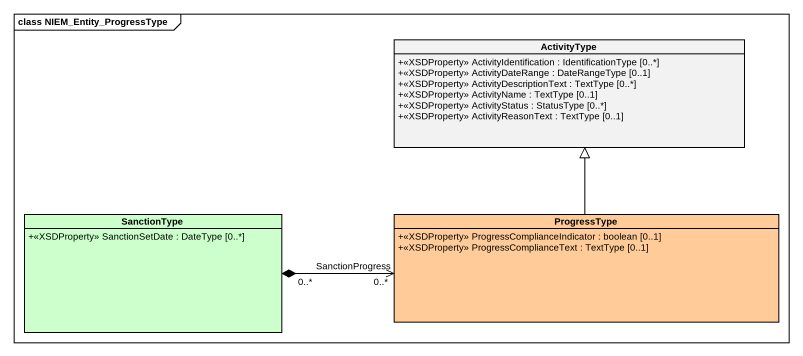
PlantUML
@startuml
mainframe class NIEM_Entity_ProgressType
hide circle
hide empty members
skinparam classAttributeIconSize 0
class ActivityType {
  +<<XSDProperty>> ActivityIdentification : IdentificationType [0..*]
  +<<XSDProperty>> ActivityDateRange : DateRangeType [0..1]
  +<<XSDProperty>> ActivityDescriptionText : TextType [0..*]
  +<<XSDProperty>> ActivityName : TextType [0..1]
  +<<XSDProperty>> ActivityStatus : StatusType [0..*]
  +<<XSDProperty>> ActivityReasonText : TextType [0..1]
}
class SanctionType #CCFFCC {
  +<<XSDProperty>> SanctionSetDate : DateType [0..*]
}
class ProgressType #FFCC99 {
  +<<XSDProperty>> ProgressComplianceIndicator : boolean [0..1]
  +<<XSDProperty>> ProgressComplianceText : TextType [0..1]
}
SanctionType "0..*" *-right-> "SanctionProgress\n0..*" ProgressType
ProgressType -up-|> ActivityType
@enduml
